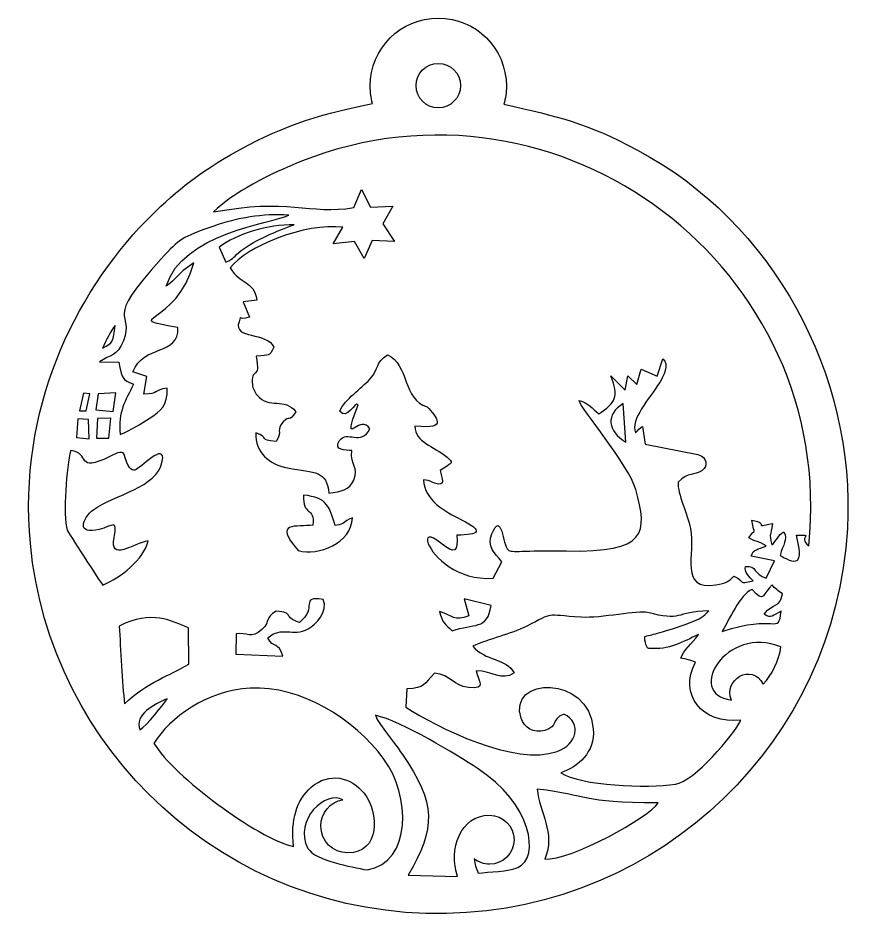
# Model space of a CAD drawing. Header units: centimetres. Extents: x 2 to 128, y -104 to 2.
# Drawn here: x 94.15 to 103.5, y -56.74 to -46.69 of the extents above; entities that cross this region are included whole.
import ezdxf

# ---------------------------------------------------------------- set-up
doc = ezdxf.new("R2010")
doc.units = ezdxf.units.CM
doc.header["$MEASUREMENT"] = 0
doc.layers.add('layer 1', color=7, linetype='Continuous')

msp = doc.modelspace()

# ---------------------------------------------------------------- linework, layer by layer
at = {"layer": 'layer 1', "color": 250}
for points, knots in [([(99.57186, -47.65279), (99.58968, -47.58825), (99.5992, -47.52026), (99.5992, -47.45005), (99.5992, -47.45005), (99.5992, -47.03022), (99.25886, -46.68988), (98.83903, -46.68988), (98.83903, -46.68988), (98.4192, -46.68988), (98.07886, -47.03022), (98.07886, -47.45005), (98.07886, -47.45005), (98.07886, -47.51697), (98.08751, -47.58185), (98.10375, -47.64367), (98.10375, -47.64367), (97.43572, -47.78385), (97.06167, -47.90821), (96.52017, -48.21847), (96.52017, -48.21847), (96.13235, -48.44063), (95.8724, -48.652), (95.5804, -48.95097), (95.5804, -48.95097), (94.76459, -49.78629), (94.14601, -51.06997), (94.28406, -52.55817), (94.28406, -52.55817), (94.49663, -54.84955), (96.45366, -56.73922), (98.92982, -56.68889), (98.92982, -56.68889), (101.345, -56.63984), (103.27459, -54.74615), (103.40647, -52.39205), (103.40647, -52.39205), (103.50302, -50.66919), (102.5753, -48.96676), (101.06275, -48.16446), (101.06275, -48.16446), (100.47492, -47.8527), (100.20589, -47.79864), (99.57186, -47.65279)], [0, 0, 0, 0, 0.08333333, 0.08333333, 0.08333333, 0.08333333, 0.16666667, 0.16666667, 0.16666667, 0.16666667, 0.25, 0.25, 0.25, 0.25, 0.33333333, 0.33333333, 0.33333333, 0.33333333, 0.41666667, 0.41666667, 0.41666667, 0.41666667, 0.5, 0.5, 0.5, 0.5, 0.58333333, 0.58333333, 0.58333333, 0.58333333, 0.66666667, 0.66666667, 0.66666667, 0.66666667, 0.75, 0.75, 0.75, 0.75, 0.83333333, 0.83333333, 0.83333333, 0.83333333, 1, 1, 1, 1]), ([(98.71477, -51.02975), (98.44503, -50.9598), (98.50902, -50.55286), (98.27296, -50.45179), (98.27296, -50.45179), (98.12411, -50.54594), (98.19243, -50.59142), (98.07401, -50.72334), (98.07401, -50.72334), (97.97805, -50.83031), (97.80196, -50.93792), (97.73862, -51.08049), (97.73862, -51.08049), (97.81616, -51.19264), (97.90806, -50.96584), (97.9439, -51.00757), (97.9439, -51.00757), (97.9439, -51.00757), (97.88322, -51.16918), (97.88322, -51.16918), (97.88322, -51.16918), (97.81121, -51.43794), (97.96777, -51.11249), (98.07581, -51.27687), (98.07581, -51.27687), (97.97764, -51.47321), (97.81977, -51.28542), (97.73608, -51.40932), (97.73608, -51.40932), (97.66042, -51.5214), (97.81039, -51.51607), (97.87295, -51.52088), (97.87295, -51.52088), (97.85312, -51.69788), (97.96008, -51.69099), (97.89432, -51.85063), (97.89432, -51.85063), (97.84801, -51.96301), (97.75386, -51.9747), (97.61745, -51.99452), (97.61745, -51.99452), (97.59095, -51.738), (97.4743, -51.77289), (97.15376, -51.71371), (97.15376, -51.71371), (96.95381, -51.67159), (96.79413, -51.54914), (96.80229, -51.32082), (96.80229, -51.32082), (96.96337, -51.37901), (96.82177, -51.402), (97.02748, -51.41899), (97.02748, -51.41899), (97.10699, -51.2902), (97.01826, -51.29938), (97.1082, -51.19776), (97.1082, -51.19776), (97.17826, -51.11859), (97.16858, -51.21529), (97.24895, -51.08592), (97.24895, -51.08592), (97.12232, -50.92418), (96.9496, -51.05944), (96.81747, -50.90189), (96.81747, -50.90189), (96.78832, -50.86716), (96.76792, -50.82655), (96.76312, -50.78617), (96.76312, -50.78617), (96.73842, -50.57946), (96.86141, -50.74948), (96.80473, -50.46754), (96.80473, -50.46754), (96.96473, -50.43967), (96.93907, -50.48984), (97.00336, -50.36488), (97.00336, -50.36488), (96.92547, -50.18947), (96.54471, -50.27925), (96.61385, -50.08321), (96.61385, -50.08321), (96.65128, -49.97714), (96.58938, -50.08484), (96.73002, -50.02917), (96.73002, -50.02917), (96.73002, -50.02917), (96.65987, -49.85868), (96.65987, -49.85868), (96.65987, -49.85868), (96.65987, -49.85868), (96.81441, -49.84045), (96.81441, -49.84045), (96.81441, -49.84045), (96.77419, -49.61438), (96.62806, -49.67155), (96.5166, -49.47993), (96.5166, -49.47993), (96.68837, -49.24518), (97.35173, -48.97149), (97.77474, -49.02723), (97.77474, -49.02723), (97.77474, -49.02723), (97.66491, -49.21085), (97.66491, -49.21085), (97.66491, -49.21085), (97.66491, -49.21085), (97.90244, -49.18603), (97.90244, -49.18603), (97.90244, -49.18603), (97.90244, -49.18603), (98.01076, -49.37413), (98.01076, -49.37413), (98.01076, -49.37413), (98.01076, -49.37413), (98.10119, -49.17418), (98.10119, -49.17418), (98.10119, -49.17418), (98.10119, -49.17418), (98.34864, -49.18479), (98.34864, -49.18479), (98.34864, -49.18479), (98.34864, -49.18479), (98.22027, -48.98829), (98.22027, -48.98829), (98.22027, -48.98829), (98.22027, -48.98829), (98.33106, -48.78951), (98.33106, -48.78951), (98.33106, -48.78951), (98.33106, -48.78951), (98.08361, -48.80065), (98.08361, -48.80065), (98.08361, -48.80065), (98.08361, -48.80065), (97.98242, -48.6052), (97.98242, -48.6052), (97.98242, -48.6052), (97.98242, -48.6052), (97.89718, -48.80766), (97.89718, -48.80766), (97.89718, -48.80766), (97.4055, -48.88787), (97.14384, -48.69733), (96.3304, -48.8559), (96.3304, -48.8559), (96.53027, -48.65115), (96.97383, -48.42167), (97.31104, -48.28904), (97.31104, -48.28904), (100.20199, -47.15192), (103.29565, -49.49081), (102.97534, -52.58337), (102.97534, -52.58337), (102.84322, -52.4735), (103.05419, -52.45802), (102.83892, -52.46371), (102.83892, -52.46371), (102.85205, -52.55797), (102.90489, -52.68018), (102.8488, -52.74193), (102.8488, -52.74193), (102.81048, -52.78412), (102.70665, -52.71754), (102.65713, -52.69196), (102.65713, -52.69196), (102.68585, -52.55797), (102.74632, -52.52449), (102.6977, -52.4291), (102.6977, -52.4291), (102.63363, -52.46061), (102.61258, -52.52913), (102.5636, -52.57412), (102.5636, -52.57412), (102.52632, -52.42279), (102.55536, -52.48837), (102.56949, -52.3324), (102.56949, -52.3324), (102.32665, -52.38775), (102.55784, -52.33906), (102.33873, -52.29535), (102.33873, -52.29535), (102.37121, -52.4999), (102.38805, -52.3605), (102.30791, -52.49529), (102.30791, -52.49529), (102.40252, -52.55569), (102.39962, -52.51171), (102.49904, -52.58747), (102.49904, -52.58747), (102.40593, -52.62537), (102.35776, -52.61659), (102.33338, -52.69834), (102.33338, -52.69834), (102.33338, -52.69834), (102.59453, -52.75254), (102.59453, -52.75254), (102.59453, -52.75254), (102.59453, -52.75254), (102.50105, -52.94366), (102.50105, -52.94366), (102.50105, -52.94366), (102.35754, -52.90003), (102.3949, -52.80023), (102.27102, -52.81486), (102.27102, -52.81486), (102.24969, -52.87239), (102.31453, -52.94087), (102.35456, -52.97288), (102.35456, -52.97288), (102.16863, -53.0155), (102.28178, -52.98709), (102.14052, -52.9212), (102.14052, -52.9212), (102.07445, -52.98925), (102.06182, -52.99712), (101.93803, -53.01856), (101.93803, -53.01856), (101.52396, -53.09025), (101.71156, -52.67151), (101.65635, -52.39116), (101.65635, -52.39116), (101.62368, -52.22517), (101.50658, -52.00439), (101.51738, -51.87254), (101.51738, -51.87254), (101.63988, -51.75233), (101.68785, -51.80429), (101.78485, -51.74092), (101.78485, -51.74092), (101.85321, -51.69626), (101.84239, -51.58651), (101.73796, -51.56561), (101.73796, -51.56561), (101.73796, -51.56561), (101.14985, -51.44792), (101.14985, -51.44792), (101.14985, -51.44792), (101.14985, -51.44792), (101.1202, -51.24948), (101.1202, -51.24948), (101.1202, -51.24948), (101.09936, -51.26176), (101.05874, -51.29865), (101.04201, -51.32109), (101.04201, -51.32109), (100.97934, -51.17398), (101.19363, -50.94285), (101.31121, -50.75834), (101.31121, -50.75834), (101.34844, -50.69993), (101.42908, -50.55352), (101.34616, -50.49638), (101.34616, -50.49638), (101.34616, -50.49638), (101.28237, -50.68812), (101.28237, -50.68812), (101.28237, -50.68812), (101.28237, -50.68812), (101.10443, -50.61211), (101.10443, -50.61211), (101.10443, -50.61211), (101.10443, -50.61211), (101.05609, -50.78153), (101.05609, -50.78153), (101.05609, -50.78153), (101.05609, -50.78153), (100.95614, -50.68471), (100.95614, -50.68471), (100.95614, -50.68471), (100.95614, -50.68471), (100.92694, -50.8456), (100.92694, -50.8456), (100.92694, -50.8456), (100.92694, -50.8456), (100.76459, -50.68645), (100.76459, -50.68645), (100.76459, -50.68645), (100.85948, -50.91613), (100.81743, -50.98767), (100.63282, -51.1093), (100.63282, -51.1093), (100.55621, -51.04829), (100.5173, -50.99181), (100.41151, -50.95999), (100.41151, -50.95999), (100.42485, -51.0443), (100.96769, -51.68318), (101.04285, -51.95361), (101.04285, -51.95361), (101.1792, -52.44408), (101.17234, -52.65951), (100.2723, -52.64085), (100.2723, -52.64085), (99.77978, -52.63063), (99.66027, -52.66422), (99.61734, -52.6288), (99.61734, -52.6288), (99.55732, -52.57925), (99.54957, -52.18453), (99.43752, -52.44849), (99.43752, -52.44849), (99.37744, -52.59002), (99.47062, -52.66826), (99.5487, -52.76059), (99.5487, -52.76059), (99.5487, -52.76059), (99.45219, -52.94443), (99.45219, -52.94443), (99.45219, -52.94443), (99.04798, -52.9761), (98.78176, -52.69968), (98.72741, -52.56147), (98.72741, -52.56147), (98.69528, -52.47978), (98.73717, -52.44636), (98.86834, -52.5534), (98.86834, -52.5534), (99.02829, -52.68395), (99.06053, -52.64889), (99.04436, -52.46344), (99.04436, -52.46344), (99.29446, -52.46229), (99.35363, -52.42005), (99.09868, -52.29249), (99.09868, -52.29249), (98.90972, -52.19795), (98.68531, -52.07768), (98.67304, -51.84626), (98.67304, -51.84626), (98.76386, -51.85253), (98.76373, -51.87398), (98.79808, -51.88469), (98.79808, -51.88469), (98.93326, -51.92685), (98.87837, -51.82545), (98.85889, -51.74146), (98.85889, -51.74146), (98.85889, -51.74146), (98.94313, -51.68974), (98.94313, -51.68974), (98.94313, -51.68974), (98.9927, -51.65142), (99.00569, -51.65481), (98.9377, -51.59543), (98.9377, -51.59543), (98.78124, -51.45879), (98.58391, -51.43651), (98.57835, -51.24669), (98.57835, -51.24669), (98.96735, -51.29092), (98.80764, -51.14187), (98.71477, -51.02975)], [0, 0, 0, 0, 0.01123596, 0.01123596, 0.01123596, 0.01123596, 0.02247191, 0.02247191, 0.02247191, 0.02247191, 0.03370787, 0.03370787, 0.03370787, 0.03370787, 0.04494382, 0.04494382, 0.04494382, 0.04494382, 0.05617978, 0.05617978, 0.05617978, 0.05617978, 0.06741573, 0.06741573, 0.06741573, 0.06741573, 0.07865169, 0.07865169, 0.07865169, 0.07865169, 0.08988764, 0.08988764, 0.08988764, 0.08988764, 0.1011236, 0.1011236, 0.1011236, 0.1011236, 0.11235955, 0.11235955, 0.11235955, 0.11235955, 0.12359551, 0.12359551, 0.12359551, 0.12359551, 0.13483146, 0.13483146, 0.13483146, 0.13483146, 0.14606742, 0.14606742, 0.14606742, 0.14606742, 0.15730337, 0.15730337, 0.15730337, 0.15730337, 0.16853933, 0.16853933, 0.16853933, 0.16853933, 0.17977528, 0.17977528, 0.17977528, 0.17977528, 0.19101124, 0.19101124, 0.19101124, 0.19101124, 0.20224719, 0.20224719, 0.20224719, 0.20224719, 0.21348315, 0.21348315, 0.21348315, 0.21348315, 0.2247191, 0.2247191, 0.2247191, 0.2247191, 0.23595506, 0.23595506, 0.23595506, 0.23595506, 0.24719101, 0.24719101, 0.24719101, 0.24719101, 0.25842697, 0.25842697, 0.25842697, 0.25842697, 0.26966292, 0.26966292, 0.26966292, 0.26966292, 0.28089888, 0.28089888, 0.28089888, 0.28089888, 0.29213483, 0.29213483, 0.29213483, 0.29213483, 0.30337079, 0.30337079, 0.30337079, 0.30337079, 0.31460674, 0.31460674, 0.31460674, 0.31460674, 0.3258427, 0.3258427, 0.3258427, 0.3258427, 0.33707865, 0.33707865, 0.33707865, 0.33707865, 0.34831461, 0.34831461, 0.34831461, 0.34831461, 0.35955056, 0.35955056, 0.35955056, 0.35955056, 0.37078652, 0.37078652, 0.37078652, 0.37078652, 0.38202247, 0.38202247, 0.38202247, 0.38202247, 0.39325843, 0.39325843, 0.39325843, 0.39325843, 0.40449438, 0.40449438, 0.40449438, 0.40449438, 0.41573034, 0.41573034, 0.41573034, 0.41573034, 0.42696629, 0.42696629, 0.42696629, 0.42696629, 0.43820225, 0.43820225, 0.43820225, 0.43820225, 0.4494382, 0.4494382, 0.4494382, 0.4494382, 0.46067416, 0.46067416, 0.46067416, 0.46067416, 0.47191011, 0.47191011, 0.47191011, 0.47191011, 0.48314607, 0.48314607, 0.48314607, 0.48314607, 0.49438202, 0.49438202, 0.49438202, 0.49438202, 0.50561798, 0.50561798, 0.50561798, 0.50561798, 0.51685393, 0.51685393, 0.51685393, 0.51685393, 0.52808989, 0.52808989, 0.52808989, 0.52808989, 0.53932584, 0.53932584, 0.53932584, 0.53932584, 0.5505618, 0.5505618, 0.5505618, 0.5505618, 0.56179775, 0.56179775, 0.56179775, 0.56179775, 0.57303371, 0.57303371, 0.57303371, 0.57303371, 0.58426966, 0.58426966, 0.58426966, 0.58426966, 0.59550562, 0.59550562, 0.59550562, 0.59550562, 0.60674157, 0.60674157, 0.60674157, 0.60674157, 0.61797753, 0.61797753, 0.61797753, 0.61797753, 0.62921348, 0.62921348, 0.62921348, 0.62921348, 0.64044944, 0.64044944, 0.64044944, 0.64044944, 0.65168539, 0.65168539, 0.65168539, 0.65168539, 0.66292135, 0.66292135, 0.66292135, 0.66292135, 0.6741573, 0.6741573, 0.6741573, 0.6741573, 0.68539326, 0.68539326, 0.68539326, 0.68539326, 0.69662921, 0.69662921, 0.69662921, 0.69662921, 0.70786517, 0.70786517, 0.70786517, 0.70786517, 0.71910112, 0.71910112, 0.71910112, 0.71910112, 0.73033708, 0.73033708, 0.73033708, 0.73033708, 0.74157303, 0.74157303, 0.74157303, 0.74157303, 0.75280899, 0.75280899, 0.75280899, 0.75280899, 0.76404494, 0.76404494, 0.76404494, 0.76404494, 0.7752809, 0.7752809, 0.7752809, 0.7752809, 0.78651685, 0.78651685, 0.78651685, 0.78651685, 0.79775281, 0.79775281, 0.79775281, 0.79775281, 0.80898876, 0.80898876, 0.80898876, 0.80898876, 0.82022472, 0.82022472, 0.82022472, 0.82022472, 0.83146067, 0.83146067, 0.83146067, 0.83146067, 0.84269663, 0.84269663, 0.84269663, 0.84269663, 0.85393258, 0.85393258, 0.85393258, 0.85393258, 0.86516854, 0.86516854, 0.86516854, 0.86516854, 0.87640449, 0.87640449, 0.87640449, 0.87640449, 0.88764045, 0.88764045, 0.88764045, 0.88764045, 0.8988764, 0.8988764, 0.8988764, 0.8988764, 0.91011236, 0.91011236, 0.91011236, 0.91011236, 0.92134831, 0.92134831, 0.92134831, 0.92134831, 0.93258427, 0.93258427, 0.93258427, 0.93258427, 0.94382022, 0.94382022, 0.94382022, 0.94382022, 0.95505618, 0.95505618, 0.95505618, 0.95505618, 0.96629213, 0.96629213, 0.96629213, 0.96629213, 0.97752809, 0.97752809, 0.97752809, 0.97752809, 1, 1, 1, 1]), ([(98.83903, -47.69288), (98.97591, -47.69288), (99.08687, -47.58192), (99.08687, -47.44504), (99.08687, -47.44504), (99.08687, -47.30816), (98.97591, -47.1972), (98.83903, -47.1972), (98.83903, -47.1972), (98.70215, -47.1972), (98.59119, -47.30816), (98.59119, -47.44504), (98.59119, -47.44504), (98.59119, -47.58192), (98.70215, -47.69288), (98.83903, -47.69288)], [0, 0, 0, 0, 0.2, 0.2, 0.2, 0.2, 0.4, 0.4, 0.4, 0.4, 0.6, 0.6, 0.6, 0.6, 1, 1, 1, 1]), ([(96.11021, -49.42325), (95.92079, -50.13698), (95.25507, -50.02479), (95.93241, -50.14705), (95.93241, -50.14705), (95.9427, -50.46696), (95.54962, -50.32567), (95.42904, -50.64151), (95.42904, -50.64151), (95.42904, -50.64151), (95.5862, -50.69389), (95.5862, -50.69389), (95.5862, -50.69389), (95.5862, -50.69389), (95.55272, -50.89016), (95.55272, -50.89016), (95.55272, -50.89016), (95.71914, -50.88791), (95.6572, -50.84552), (95.81116, -50.82272), (95.81116, -50.82272), (95.81995, -51.01721), (95.73633, -51.08178), (95.62147, -51.15444), (95.62147, -51.15444), (95.51091, -51.22435), (95.40964, -51.2921), (95.28693, -51.3413), (95.28693, -51.3413), (95.26056, -51.0728), (95.34565, -50.97586), (95.43453, -50.7782), (95.43453, -50.7782), (95.3081, -50.72524), (95.3062, -50.71557), (95.27372, -50.53219), (95.27372, -50.53219), (95.27372, -50.53219), (95.05648, -50.53021), (95.05648, -50.53021), (95.05648, -50.53021), (95.17834, -50.4414), (95.25273, -50.4761), (95.32219, -50.29605), (95.32219, -50.29605), (95.45556, -49.95035), (95.07436, -50.11492), (95.74558, -49.37939), (95.74558, -49.37939), (95.9535, -49.15154), (95.96775, -49.14182), (96.33106, -49.01373), (96.33106, -49.01373), (96.59271, -48.92152), (96.87321, -48.87312), (97.17068, -48.89066), (97.17068, -48.89066), (96.95498, -48.98945), (95.97789, -49.09571), (95.80195, -49.68359), (95.80195, -49.68359), (95.92323, -49.60632), (95.90348, -49.5606), (96.11021, -49.42325)], [0, 0, 0, 0, 0.05882353, 0.05882353, 0.05882353, 0.05882353, 0.11764706, 0.11764706, 0.11764706, 0.11764706, 0.17647059, 0.17647059, 0.17647059, 0.17647059, 0.23529412, 0.23529412, 0.23529412, 0.23529412, 0.29411765, 0.29411765, 0.29411765, 0.29411765, 0.35294118, 0.35294118, 0.35294118, 0.35294118, 0.41176471, 0.41176471, 0.41176471, 0.41176471, 0.47058824, 0.47058824, 0.47058824, 0.47058824, 0.52941176, 0.52941176, 0.52941176, 0.52941176, 0.58823529, 0.58823529, 0.58823529, 0.58823529, 0.64705882, 0.64705882, 0.64705882, 0.64705882, 0.70588235, 0.70588235, 0.70588235, 0.70588235, 0.76470588, 0.76470588, 0.76470588, 0.76470588, 0.82352941, 0.82352941, 0.82352941, 0.82352941, 0.88235294, 0.88235294, 0.88235294, 0.88235294, 1, 1, 1, 1]), ([(96.63746, -49.28734), (96.54366, -49.36012), (96.56917, -49.36886), (96.46764, -49.41745), (96.46764, -49.41745), (96.46764, -49.41745), (96.39296, -49.25048), (96.39296, -49.25048), (96.39296, -49.25048), (96.58106, -49.0997), (96.9398, -48.9958), (97.22809, -48.99793), (97.22809, -48.99793), (97.03747, -49.07137), (96.80528, -49.15707), (96.63746, -49.28734)], [0, 0, 0, 0, 0.2, 0.2, 0.2, 0.2, 0.4, 0.4, 0.4, 0.4, 0.6, 0.6, 0.6, 0.6, 1, 1, 1, 1]), ([(95.23273, -50.12204), (95.21097, -50.29864), (95.20869, -50.31974), (95.0893, -50.3756), (95.0893, -50.3756), (95.12757, -50.30312), (95.17951, -50.17615), (95.23273, -50.12204)], [0, 0, 0, 0, 0.33333333, 0.33333333, 0.33333333, 0.33333333, 1, 1, 1, 1]), ([(94.87911, -50.87939), (94.87911, -50.87939), (94.94675, -50.88786), (94.94675, -50.88786), (94.94675, -50.88786), (94.94675, -50.88786), (94.90669, -51.07733), (94.90669, -51.07733), (94.90669, -51.07733), (94.90669, -51.07733), (94.83192, -51.07512), (94.83192, -51.07512), (94.83192, -51.07512), (94.83192, -51.07512), (94.87911, -50.87939), (94.87911, -50.87939)], [0, 0, 0, 0, 0.2, 0.2, 0.2, 0.2, 0.4, 0.4, 0.4, 0.4, 0.6, 0.6, 0.6, 0.6, 1, 1, 1, 1]), ([(95.23993, -50.87475), (95.23993, -50.87475), (95.20939, -51.08279), (95.20939, -51.08279), (95.20939, -51.08279), (95.20939, -51.08279), (95.01459, -51.06339), (95.01459, -51.06339), (95.01459, -51.06339), (95.01459, -51.06339), (95.04181, -50.88543), (95.04181, -50.88543), (95.04181, -50.88543), (95.04181, -50.88543), (95.23993, -50.87475), (95.23993, -50.87475)], [0, 0, 0, 0, 0.2, 0.2, 0.2, 0.2, 0.4, 0.4, 0.4, 0.4, 0.6, 0.6, 0.6, 0.6, 1, 1, 1, 1]), ([(100.93485, -51.42682), (100.72542, -51.3003), (100.70711, -51.11848), (100.90349, -50.99557), (100.90349, -50.99557), (100.90349, -50.99557), (100.93485, -51.42682), (100.93485, -51.42682)], [0, 0, 0, 0, 0.33333333, 0.33333333, 0.33333333, 0.33333333, 1, 1, 1, 1]), ([(94.93283, -51.17181), (94.93283, -51.17181), (94.94208, -51.38783), (94.94208, -51.38783), (94.94208, -51.38783), (94.94208, -51.38783), (94.79873, -51.3732), (94.79873, -51.3732), (94.79873, -51.3732), (94.79873, -51.3732), (94.81372, -51.16445), (94.81372, -51.16445), (94.81372, -51.16445), (94.81372, -51.16445), (94.93283, -51.17181), (94.93283, -51.17181)], [0, 0, 0, 0, 0.2, 0.2, 0.2, 0.2, 0.4, 0.4, 0.4, 0.4, 0.6, 0.6, 0.6, 0.6, 1, 1, 1, 1]), ([(95.18178, -51.15978), (95.18178, -51.15978), (95.15933, -51.38125), (95.15933, -51.38125), (95.15933, -51.38125), (95.15933, -51.38125), (95.02407, -51.38114), (95.02407, -51.38114), (95.02407, -51.38114), (95.02407, -51.38114), (95.03364, -51.1606), (95.03364, -51.1606), (95.03364, -51.1606), (95.03364, -51.1606), (95.18178, -51.15978), (95.18178, -51.15978)], [0, 0, 0, 0, 0.2, 0.2, 0.2, 0.2, 0.4, 0.4, 0.4, 0.4, 0.6, 0.6, 0.6, 0.6, 1, 1, 1, 1]), ([(95.59786, -52.52716), (95.55632, -52.73818), (95.2848, -52.93971), (95.09371, -53.02186), (95.09371, -53.02186), (95.06325, -52.99081), (94.69645, -52.41512), (94.69456, -52.40839), (94.69456, -52.40839), (94.64729, -52.24147), (94.68724, -51.69025), (94.73466, -51.52019), (94.73466, -51.52019), (94.95915, -51.5409), (94.78491, -51.77716), (95.1706, -51.58762), (95.1706, -51.58762), (95.20746, -51.56952), (95.31448, -51.50521), (95.33024, -51.56331), (95.33024, -51.56331), (95.37018, -51.70915), (95.40906, -51.74794), (95.45219, -51.73849), (95.45219, -51.73849), (95.50192, -51.72758), (95.80135, -51.40812), (95.75706, -51.63997), (95.75706, -51.63997), (95.69995, -51.93851), (95.21745, -52.01016), (94.9934, -52.17784), (94.9934, -52.17784), (94.8539, -52.28225), (94.80036, -52.46605), (95.05354, -52.40078), (95.05354, -52.40078), (95.19947, -52.36316), (95.26318, -52.2734), (95.21903, -52.49112), (95.21903, -52.49112), (95.1627, -52.76883), (95.43697, -52.55565), (95.59786, -52.52716)], [0, 0, 0, 0, 0.08333333, 0.08333333, 0.08333333, 0.08333333, 0.16666667, 0.16666667, 0.16666667, 0.16666667, 0.25, 0.25, 0.25, 0.25, 0.33333333, 0.33333333, 0.33333333, 0.33333333, 0.41666667, 0.41666667, 0.41666667, 0.41666667, 0.5, 0.5, 0.5, 0.5, 0.58333333, 0.58333333, 0.58333333, 0.58333333, 0.66666667, 0.66666667, 0.66666667, 0.66666667, 0.75, 0.75, 0.75, 0.75, 0.83333333, 0.83333333, 0.83333333, 0.83333333, 1, 1, 1, 1]), ([(97.87984, -52.271), (97.86885, -52.55242), (97.4997, -52.70027), (97.27605, -52.63624), (97.27605, -52.63624), (96.9789, -52.30046), (97.2603, -52.37939), (97.4398, -52.35164), (97.4398, -52.35164), (97.46186, -52.14174), (97.32208, -52.25501), (97.33373, -52.01721), (97.33373, -52.01721), (97.60656, -52.0441), (97.62347, -52.15244), (97.68659, -52.35764), (97.68659, -52.35764), (97.81433, -52.33677), (97.76293, -52.31424), (97.87984, -52.271)], [0, 0, 0, 0, 0.16666667, 0.16666667, 0.16666667, 0.16666667, 0.33333333, 0.33333333, 0.33333333, 0.33333333, 0.5, 0.5, 0.5, 0.5, 0.66666667, 0.66666667, 0.66666667, 0.66666667, 1, 1, 1, 1]), ([(102.00894, -53.54105), (102.08447, -53.41257), (102.2042, -53.13025), (102.34426, -53.06935), (102.34426, -53.06935), (102.48566, -53.23487), (102.45991, -53.11407), (102.56663, -53.01945), (102.56663, -53.01945), (102.59337, -53.0611), (102.64191, -53.08788), (102.68144, -53.11805), (102.68144, -53.11805), (102.65469, -53.29292), (102.5813, -53.20082), (102.47944, -53.34746), (102.47944, -53.34746), (102.56353, -53.40297), (102.56743, -53.35861), (102.66708, -53.31463), (102.66708, -53.31463), (102.64029, -53.58727), (102.59872, -53.33453), (102.00894, -53.54105)], [0, 0, 0, 0, 0.14285714, 0.14285714, 0.14285714, 0.14285714, 0.28571429, 0.28571429, 0.28571429, 0.28571429, 0.42857143, 0.42857143, 0.42857143, 0.42857143, 0.57142857, 0.57142857, 0.57142857, 0.57142857, 0.71428571, 0.71428571, 0.71428571, 0.71428571, 1, 1, 1, 1]), ([(96.93442, -53.60969), (96.9964, -53.73841), (97.05288, -53.64612), (97.1027, -53.81653), (97.1027, -53.81653), (97.1027, -53.81653), (96.5792, -53.7945), (96.5792, -53.7945), (96.5792, -53.7945), (96.5792, -53.7945), (96.58195, -53.56474), (96.58195, -53.56474), (96.58195, -53.56474), (96.70493, -53.54369), (96.74678, -53.63443), (96.8683, -53.51783), (96.8683, -53.51783), (96.9758, -53.41462), (96.89125, -53.39693), (97.02748, -53.31204), (97.02748, -53.31204), (97.24067, -53.32678), (97.09627, -53.38129), (97.28968, -53.43793), (97.28968, -53.43793), (97.49895, -53.27599), (97.27919, -53.1412), (97.55191, -53.18251), (97.55191, -53.18251), (97.6159, -53.31358), (97.46875, -53.46723), (97.38758, -53.51028), (97.38758, -53.51028), (97.2102, -53.60438), (97.09399, -53.47296), (96.93442, -53.60969)], [0, 0, 0, 0, 0.1, 0.1, 0.1, 0.1, 0.2, 0.2, 0.2, 0.2, 0.3, 0.3, 0.3, 0.3, 0.4, 0.4, 0.4, 0.4, 0.5, 0.5, 0.5, 0.5, 0.6, 0.6, 0.6, 0.6, 0.7, 0.7, 0.7, 0.7, 0.8, 0.8, 0.8, 0.8, 1, 1, 1, 1]), ([(99.12872, -53.17554), (99.12872, -53.17554), (99.42807, -53.24913), (99.42807, -53.24913), (99.42807, -53.24913), (99.39048, -53.53052), (99.23075, -53.44536), (98.99404, -53.53126), (98.99404, -53.53126), (98.92257, -53.46398), (98.88069, -53.44687), (98.85398, -53.31509), (98.85398, -53.31509), (99.00197, -53.36368), (99.01177, -53.4308), (99.18121, -53.366), (99.18121, -53.366), (99.18121, -53.366), (99.12872, -53.17554), (99.12872, -53.17554)], [0, 0, 0, 0, 0.16666667, 0.16666667, 0.16666667, 0.16666667, 0.33333333, 0.33333333, 0.33333333, 0.33333333, 0.5, 0.5, 0.5, 0.5, 0.66666667, 0.66666667, 0.66666667, 0.66666667, 1, 1, 1, 1]), ([(96.04916, -53.50025), (96.04916, -53.50025), (96.05183, -53.90468), (96.05183, -53.90468), (96.05183, -53.90468), (95.84116, -54.0368), (95.59526, -54.09672), (95.33574, -54.34912), (95.33574, -54.34912), (95.30877, -54.12074), (95.29325, -53.73141), (95.27551, -53.479), (95.27551, -53.479), (95.63508, -53.29344), (95.86584, -53.42453), (96.04916, -53.50025)], [0, 0, 0, 0, 0.2, 0.2, 0.2, 0.2, 0.4, 0.4, 0.4, 0.4, 0.6, 0.6, 0.6, 0.6, 1, 1, 1, 1]), ([(99.26324, -53.97907), (99.45068, -53.97896), (99.53987, -54.0997), (99.68748, -54.003), (99.68748, -54.003), (99.59895, -53.83604), (99.36021, -53.87142), (99.22565, -53.70492), (99.22565, -53.70492), (99.40183, -53.6215), (99.65155, -53.56788), (99.8194, -53.48403), (99.8194, -53.48403), (100.15028, -53.31866), (100.00701, -53.35562), (100.43489, -53.38118), (100.43489, -53.38118), (100.6562, -53.39441), (101.07986, -53.30178), (101.17428, -53.32756), (101.17428, -53.32756), (101.55764, -53.4322), (101.48161, -53.32322), (101.85924, -53.30797), (101.85924, -53.30797), (101.79886, -53.37822), (101.75585, -53.40203), (101.66851, -53.43405), (101.66851, -53.43405), (101.31732, -53.56266), (101.24897, -53.5671), (101.14765, -53.59425), (101.14765, -53.59425), (101.13554, -53.5975), (101.15489, -53.72609), (101.18847, -53.72911), (101.18847, -53.72911), (101.42378, -53.75036), (101.56277, -53.65346), (101.74582, -53.57543), (101.74582, -53.57543), (101.66132, -53.68675), (101.58156, -53.73698), (101.5458, -53.83898), (101.5458, -53.83898), (101.60008, -53.84218), (101.65796, -53.86399), (101.70928, -53.8816), (101.70928, -53.8816), (101.52187, -54.24139), (101.77934, -54.58294), (102.21826, -54.52875), (102.21826, -54.52875), (102.1317, -54.70187), (101.70293, -55.21298), (101.48587, -55.24561), (101.48587, -55.24561), (101.17575, -55.29226), (100.42037, -55.26284), (100.20823, -55.11662), (100.20823, -55.11662), (100.39672, -55.05155), (100.59066, -54.89294), (100.56964, -54.62757), (100.56964, -54.62757), (100.52133, -54.01813), (99.60982, -54.04218), (99.76393, -54.50896), (99.76393, -54.50896), (99.79843, -54.61345), (99.9055, -54.68061), (100.02691, -54.64503), (100.02691, -54.64503), (100.18353, -54.59916), (100.09101, -54.52422), (100.23951, -54.46259), (100.23951, -54.46259), (100.45184, -54.5637), (100.38491, -54.7993), (100.16642, -54.87901), (100.16642, -54.87901), (99.70142, -55.04868), (98.81813, -54.60977), (98.47712, -54.38323), (98.47712, -54.38323), (98.47712, -54.38323), (98.48738, -54.18196), (98.48738, -54.18196), (98.48738, -54.18196), (98.6964, -54.16897), (98.67157, -54.13063), (98.79738, -54.00718), (98.79738, -54.00718), (98.98572, -54.02267), (99.00427, -54.1515), (99.17525, -54.16591), (99.17525, -54.16591), (99.3938, -54.18431), (99.27756, -54.09784), (99.26324, -53.97907)], [0, 0, 0, 0, 0.03846154, 0.03846154, 0.03846154, 0.03846154, 0.07692308, 0.07692308, 0.07692308, 0.07692308, 0.11538462, 0.11538462, 0.11538462, 0.11538462, 0.15384615, 0.15384615, 0.15384615, 0.15384615, 0.19230769, 0.19230769, 0.19230769, 0.19230769, 0.23076923, 0.23076923, 0.23076923, 0.23076923, 0.26923077, 0.26923077, 0.26923077, 0.26923077, 0.30769231, 0.30769231, 0.30769231, 0.30769231, 0.34615385, 0.34615385, 0.34615385, 0.34615385, 0.38461538, 0.38461538, 0.38461538, 0.38461538, 0.42307692, 0.42307692, 0.42307692, 0.42307692, 0.46153846, 0.46153846, 0.46153846, 0.46153846, 0.5, 0.5, 0.5, 0.5, 0.53846154, 0.53846154, 0.53846154, 0.53846154, 0.57692308, 0.57692308, 0.57692308, 0.57692308, 0.61538462, 0.61538462, 0.61538462, 0.61538462, 0.65384615, 0.65384615, 0.65384615, 0.65384615, 0.69230769, 0.69230769, 0.69230769, 0.69230769, 0.73076923, 0.73076923, 0.73076923, 0.73076923, 0.76923077, 0.76923077, 0.76923077, 0.76923077, 0.80769231, 0.80769231, 0.80769231, 0.80769231, 0.84615385, 0.84615385, 0.84615385, 0.84615385, 0.88461538, 0.88461538, 0.88461538, 0.88461538, 0.92307692, 0.92307692, 0.92307692, 0.92307692, 1, 1, 1, 1]), ([(102.1113, -54.30612), (101.58675, -54.23581), (102.05528, -53.46374), (102.66511, -53.71173), (102.66511, -53.71173), (102.64467, -53.85888), (102.55981, -54.03525), (102.4683, -54.1268), (102.4683, -54.1268), (102.33805, -53.88328), (102.01837, -54.0795), (102.1113, -54.30612)], [0, 0, 0, 0, 0.25, 0.25, 0.25, 0.25, 0.5, 0.5, 0.5, 0.5, 1, 1, 1, 1]), ([(97.82617, -56.01184), (98.19181, -56.01184), (98.18108, -55.56628), (98.01056, -55.34711), (98.01056, -55.34711), (97.86869, -55.16482), (97.6178, -55.10536), (97.41974, -55.27952), (97.41974, -55.27952), (97.25336, -55.42585), (97.19204, -55.64395), (97.221, -55.94048), (97.221, -55.94048), (96.82053, -55.85125), (95.88893, -55.1592), (95.66444, -54.78962), (95.66444, -54.78962), (95.83783, -54.50424), (96.25441, -54.19722), (96.73807, -54.17298), (96.73807, -54.17298), (97.30449, -54.14457), (97.89822, -54.50991), (98.23163, -54.96384), (98.23163, -54.96384), (98.5286, -55.36818), (98.54817, -56.12026), (98.04312, -56.20307), (98.04312, -56.20307), (97.86528, -56.16691), (97.46547, -56.10024), (97.38401, -55.96181), (97.38401, -55.96181), (97.21117, -55.64265), (97.59578, -55.30876), (97.77138, -55.41855), (97.77138, -55.41855), (97.63233, -55.44429), (97.52701, -55.56618), (97.52701, -55.71269), (97.52701, -55.71269), (97.52701, -55.87791), (97.66095, -56.01184), (97.82617, -56.01184)], [0, 0, 0, 0, 0.08333333, 0.08333333, 0.08333333, 0.08333333, 0.16666667, 0.16666667, 0.16666667, 0.16666667, 0.25, 0.25, 0.25, 0.25, 0.33333333, 0.33333333, 0.33333333, 0.33333333, 0.41666667, 0.41666667, 0.41666667, 0.41666667, 0.5, 0.5, 0.5, 0.5, 0.58333333, 0.58333333, 0.58333333, 0.58333333, 0.66666667, 0.66666667, 0.66666667, 0.66666667, 0.75, 0.75, 0.75, 0.75, 0.83333333, 0.83333333, 0.83333333, 0.83333333, 1, 1, 1, 1]), ([(95.80992, -54.29214), (95.75666, -54.37565), (95.59045, -54.5833), (95.50479, -54.63907), (95.50479, -54.63907), (95.44727, -54.46603), (95.66371, -54.35431), (95.80992, -54.29214)], [0, 0, 0, 0, 0.33333333, 0.33333333, 0.33333333, 0.33333333, 1, 1, 1, 1]), ([(99.41215, -56.13839), (99.5633, -56.13839), (99.68583, -56.01586), (99.68583, -55.86472), (99.68583, -55.86472), (99.68583, -55.71356), (99.5633, -55.59103), (99.41215, -55.59103), (99.41215, -55.59103), (99.0816, -55.59103), (98.95007, -55.97701), (99.055, -56.27576), (99.055, -56.27576), (99.055, -56.27576), (98.50271, -56.26121), (98.50271, -56.26121), (98.50271, -56.26121), (98.81226, -55.7327), (98.81614, -55.46223), (98.43963, -54.91426), (98.43963, -54.91426), (98.3059, -54.71961), (98.16878, -54.57011), (98.13731, -54.47625), (98.13731, -54.47625), (98.42722, -54.53738), (99.048, -54.92144), (99.27396, -55.06692), (99.27396, -55.06692), (99.88309, -55.45899), (99.98041, -56.06745), (99.72607, -56.17662), (99.72607, -56.17662), (99.63027, -56.21799), (99.39726, -56.22552), (99.28453, -56.23818), (99.28453, -56.23818), (99.26281, -56.18332), (99.24342, -56.14072), (99.24097, -56.07824), (99.24097, -56.07824), (99.28785, -56.11587), (99.34736, -56.13839), (99.41215, -56.13839)], [0, 0, 0, 0, 0.08333333, 0.08333333, 0.08333333, 0.08333333, 0.16666667, 0.16666667, 0.16666667, 0.16666667, 0.25, 0.25, 0.25, 0.25, 0.33333333, 0.33333333, 0.33333333, 0.33333333, 0.41666667, 0.41666667, 0.41666667, 0.41666667, 0.5, 0.5, 0.5, 0.5, 0.58333333, 0.58333333, 0.58333333, 0.58333333, 0.66666667, 0.66666667, 0.66666667, 0.66666667, 0.75, 0.75, 0.75, 0.75, 0.83333333, 0.83333333, 0.83333333, 0.83333333, 1, 1, 1, 1]), ([(99.94309, -55.30015), (100.54003, -55.37084), (100.40713, -55.45125), (101.29397, -55.45388), (101.29397, -55.45388), (101.1977, -55.60717), (100.31182, -56.10841), (100.0281, -56.0807), (100.0281, -56.0807), (100.15113, -55.78649), (99.96721, -55.5613), (99.94309, -55.30015)], [0, 0, 0, 0, 0.25, 0.25, 0.25, 0.25, 0.5, 0.5, 0.5, 0.5, 1, 1, 1, 1])]:
    msp.add_open_spline(points, degree=3, knots=knots, dxfattribs=at)

doc.saveas('drawing.dxf')
